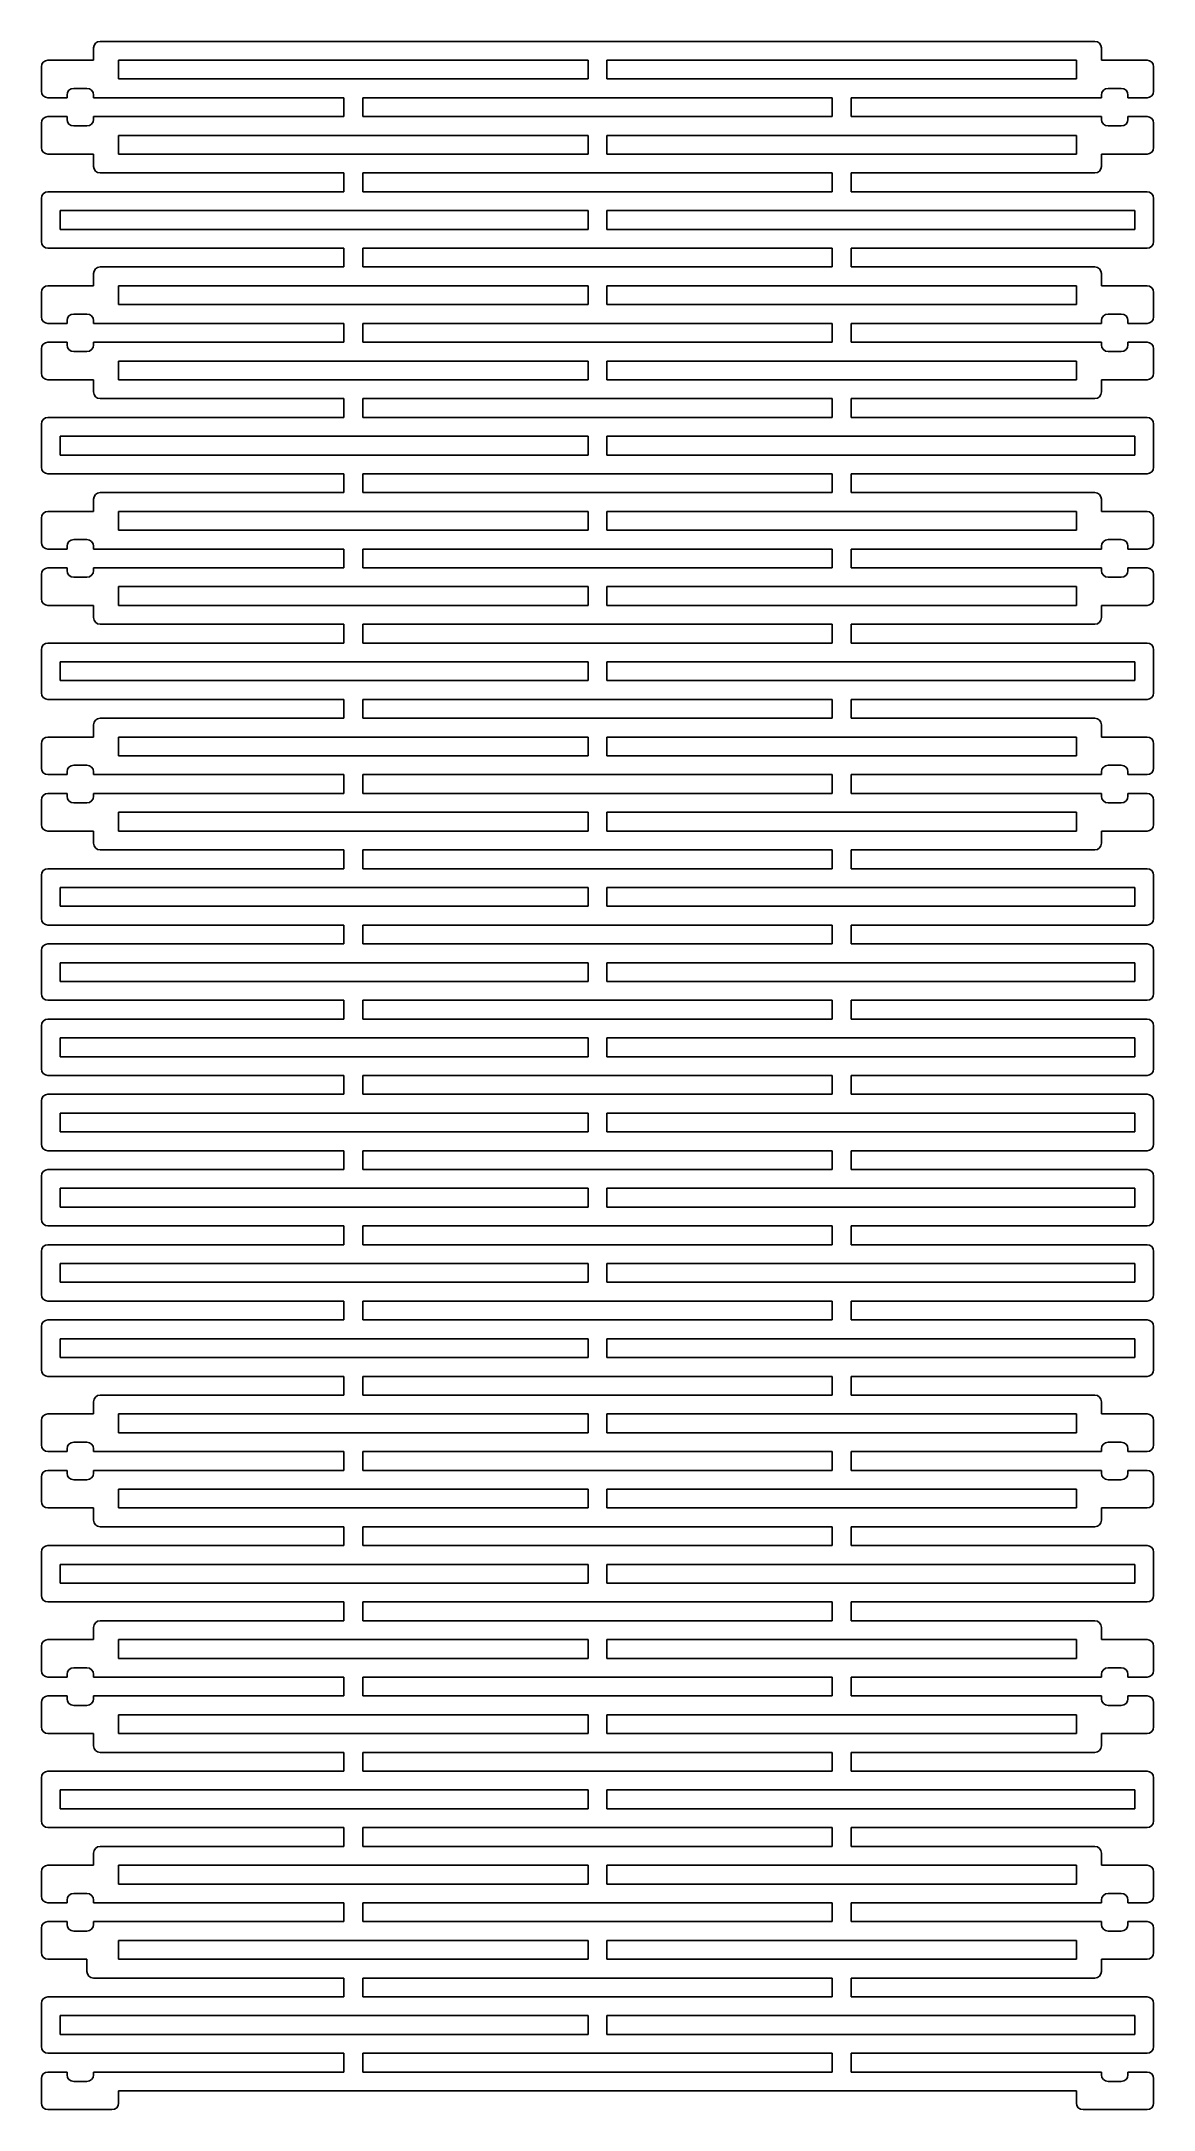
# Model space of a CAD drawing. Extents: x -10.5 to 10.5, y -18.4 to 20.6.
import ezdxf

# ---------------------------------------------------------------- set-up
doc = ezdxf.new("R2010")
doc.units = 0
doc.header["$MEASUREMENT"] = 0

msp = doc.modelspace()

# ---------------------------------------------------------------- linework, layer by layer
for p, q in [((-9.500248, 20.426181), (-9.500248, 20.196851)), ((9.375248, 20.551181), (-9.375248, 20.551181)), ((9.500248, 20.196851), (9.500248, 20.426181)), ((-10.4845, 20.071851), (-10.4845, 19.613189)), ((-9.500248, 20.196851), (-10.3595, 20.196851)), ((-9.027807, 19.84252), (-9.027807, 20.196851)), ((-9.027807, 20.196851), (-0.177165, 20.196851)), ((-0.177165, 20.196851), (-0.177165, 19.84252)), ((0.177165, 19.84252), (0.177165, 20.196851)), ((0.177165, 20.196851), (9.027807, 20.196851)), ((9.027807, 20.196851), (9.027807, 19.84252)), ((10.3595, 20.196851), (9.500248, 20.196851)), ((10.4845, 19.613189), (10.4845, 20.071851)), ((-10.3595, 19.488189), (-10.000248, 19.488189)), ((-10.000248, 19.488189), (-10.000248, 19.540355)), ((-9.875248, 19.665355), (-9.625248, 19.665355)), ((-9.500248, 19.540355), (-9.500248, 19.488189)), ((-9.500248, 19.488189), (-4.779652, 19.488189)), ((-0.177165, 19.84252), (-9.027807, 19.84252)), ((-4.779652, 19.488189), (-4.779652, 19.133859)), ((-4.425321, 19.133859), (-4.425321, 19.488189)), ((-4.425321, 19.488189), (4.425321, 19.488189)), ((9.027807, 19.84252), (0.177165, 19.84252)), ((4.425321, 19.488189), (4.425321, 19.133859)), ((4.779652, 19.133859), (4.779652, 19.488189)), ((4.779652, 19.488189), (9.500248, 19.488189)), ((9.500248, 19.488189), (9.500248, 19.540355)), ((9.625248, 19.665355), (9.875248, 19.665355)), ((10.000248, 19.540355), (10.000248, 19.488189)), ((10.000248, 19.488189), (10.3595, 19.488189)), ((-10.000248, 19.133859), (-10.3595, 19.133859)), ((-10.000248, 19.081693), (-10.000248, 19.133859)), ((-4.779652, 19.133859), (-9.500248, 19.133859)), ((-9.500248, 19.133859), (-9.500248, 19.081693)), ((4.425321, 19.133859), (-4.425321, 19.133859)), ((9.500248, 19.133859), (4.779652, 19.133859)), ((9.500248, 19.081693), (9.500248, 19.133859)), ((10.3595, 19.133859), (10.000248, 19.133859)), ((10.000248, 19.133859), (10.000248, 19.081693)), ((-10.4845, 19.008859), (-10.4845, 18.550197)), ((-9.625248, 18.956693), (-9.875248, 18.956693)), ((-9.027807, 18.425197), (-9.027807, 18.779528)), ((-9.027807, 18.779528), (-0.177165, 18.779528)), ((-0.177165, 18.779528), (-0.177165, 18.425197)), ((0.177165, 18.425197), (0.177165, 18.779528)), ((0.177165, 18.779528), (9.027807, 18.779528)), ((9.027807, 18.779528), (9.027807, 18.425197)), ((9.875248, 18.956693), (9.625248, 18.956693)), ((10.4845, 18.550197), (10.4845, 19.008859)), ((-10.3595, 18.425197), (-9.500248, 18.425197)), ((-9.500248, 18.425197), (-9.500248, 18.195866)), ((-0.177165, 18.425197), (-9.027807, 18.425197)), ((9.027807, 18.425197), (0.177165, 18.425197)), ((9.500248, 18.195866), (9.500248, 18.425197)), ((9.500248, 18.425197), (10.3595, 18.425197)), ((-9.375248, 18.070866), (-4.779652, 18.070866)), ((-4.779652, 18.070866), (-4.779652, 17.716536)), ((-4.425321, 17.716536), (-4.425321, 18.070866)), ((-4.425321, 18.070866), (4.425321, 18.070866)), ((4.425321, 18.070866), (4.425321, 17.716536)), ((4.779652, 17.716536), (4.779652, 18.070866)), ((4.779652, 18.070866), (9.375248, 18.070866)), ((-10.4845, 17.591536), (-10.4845, 16.778544)), ((-4.779652, 17.716536), (-10.3595, 17.716536)), ((4.425321, 17.716536), (-4.425321, 17.716536)), ((10.3595, 17.716536), (4.779652, 17.716536)), ((10.4845, 16.778544), (10.4845, 17.591536)), ((-10.130169, 17.007874), (-10.130169, 17.362205)), ((-10.130169, 17.362205), (-0.177165, 17.362205)), ((-0.177165, 17.362205), (-0.177165, 17.007874)), ((0.177165, 17.007874), (0.177165, 17.362205)), ((0.177165, 17.362205), (10.130169, 17.362205)), ((10.130169, 17.362205), (10.130169, 17.007874)), ((-0.177165, 17.007874), (-10.130169, 17.007874)), ((10.130169, 17.007874), (0.177165, 17.007874)), ((-10.3595, 16.653544), (-4.779652, 16.653544)), ((-4.779652, 16.653544), (-4.779652, 16.299213)), ((-4.425321, 16.299213), (-4.425321, 16.653544)), ((-4.425321, 16.653544), (4.425321, 16.653544)), ((4.425321, 16.653544), (4.425321, 16.299213)), ((4.779652, 16.299213), (4.779652, 16.653544)), ((4.779652, 16.653544), (10.3595, 16.653544)), ((-9.500248, 16.174213), (-9.500248, 15.944882)), ((-4.779652, 16.299213), (-9.375248, 16.299213)), ((4.425321, 16.299213), (-4.425321, 16.299213)), ((9.375248, 16.299213), (4.779652, 16.299213)), ((9.500248, 15.944882), (9.500248, 16.174213)), ((-10.4845, 15.819882), (-10.4845, 15.361221)), ((-9.500248, 15.944882), (-10.3595, 15.944882)), ((-9.027807, 15.590551), (-9.027807, 15.944882)), ((-9.027807, 15.944882), (-0.177165, 15.944882)), ((-0.177165, 15.944882), (-0.177165, 15.590551)), ((0.177165, 15.590551), (0.177165, 15.944882)), ((0.177165, 15.944882), (9.027807, 15.944882)), ((9.027807, 15.944882), (9.027807, 15.590551)), ((10.3595, 15.944882), (9.500248, 15.944882)), ((10.4845, 15.361221), (10.4845, 15.819882)), ((-10.3595, 15.236221), (-10.000248, 15.236221)), ((-10.000248, 15.236221), (-10.000248, 15.288386)), ((-9.875248, 15.413386), (-9.625248, 15.413386)), ((-9.500248, 15.288386), (-9.500248, 15.236221)), ((-9.500248, 15.236221), (-4.779652, 15.236221)), ((-0.177165, 15.590551), (-9.027807, 15.590551)), ((-4.779652, 15.236221), (-4.779652, 14.88189)), ((-4.425321, 14.88189), (-4.425321, 15.236221)), ((-4.425321, 15.236221), (4.425321, 15.236221)), ((9.027807, 15.590551), (0.177165, 15.590551)), ((4.425321, 15.236221), (4.425321, 14.88189)), ((4.779652, 14.88189), (4.779652, 15.236221)), ((4.779652, 15.236221), (9.500248, 15.236221)), ((9.500248, 15.236221), (9.500248, 15.288386)), ((9.625248, 15.413386), (9.875248, 15.413386)), ((10.000248, 15.288386), (10.000248, 15.236221)), ((10.000248, 15.236221), (10.3595, 15.236221)), ((-10.000248, 14.88189), (-10.3595, 14.88189)), ((-10.000248, 14.829725), (-10.000248, 14.88189)), ((-4.779652, 14.88189), (-9.500248, 14.88189)), ((-9.500248, 14.88189), (-9.500248, 14.829725)), ((4.425321, 14.88189), (-4.425321, 14.88189)), ((9.500248, 14.88189), (4.779652, 14.88189)), ((9.500248, 14.829725), (9.500248, 14.88189)), ((10.3595, 14.88189), (10.000248, 14.88189)), ((10.000248, 14.88189), (10.000248, 14.829725)), ((-10.4845, 14.75689), (-10.4845, 14.298229)), ((-9.625248, 14.704725), (-9.875248, 14.704725)), ((-9.027807, 14.173229), (-9.027807, 14.527559)), ((-9.027807, 14.527559), (-0.177165, 14.527559)), ((-0.177165, 14.527559), (-0.177165, 14.173229)), ((0.177165, 14.173229), (0.177165, 14.527559)), ((0.177165, 14.527559), (9.027807, 14.527559)), ((9.027807, 14.527559), (9.027807, 14.173229)), ((9.875248, 14.704725), (9.625248, 14.704725)), ((10.4845, 14.298229), (10.4845, 14.75689)), ((-10.3595, 14.173229), (-9.500248, 14.173229)), ((-9.500248, 14.173229), (-9.500248, 13.943898)), ((-0.177165, 14.173229), (-9.027807, 14.173229)), ((9.027807, 14.173229), (0.177165, 14.173229)), ((9.500248, 13.943898), (9.500248, 14.173229)), ((9.500248, 14.173229), (10.3595, 14.173229)), ((-9.375248, 13.818898), (-4.779652, 13.818898)), ((-4.779652, 13.818898), (-4.779652, 13.464567)), ((-4.425321, 13.464567), (-4.425321, 13.818898)), ((-4.425321, 13.818898), (4.425321, 13.818898)), ((4.425321, 13.818898), (4.425321, 13.464567)), ((4.779652, 13.464567), (4.779652, 13.818898)), ((4.779652, 13.818898), (9.375248, 13.818898)), ((-10.4845, 13.339567), (-10.4845, 12.526575)), ((-4.779652, 13.464567), (-10.3595, 13.464567)), ((4.425321, 13.464567), (-4.425321, 13.464567)), ((10.3595, 13.464567), (4.779652, 13.464567)), ((10.4845, 12.526575), (10.4845, 13.339567)), ((-10.130169, 12.755906), (-10.130169, 13.110236)), ((-10.130169, 13.110236), (-0.177165, 13.110236)), ((-0.177165, 13.110236), (-0.177165, 12.755906)), ((0.177165, 12.755906), (0.177165, 13.110236)), ((0.177165, 13.110236), (10.130169, 13.110236)), ((10.130169, 13.110236), (10.130169, 12.755906)), ((-0.177165, 12.755906), (-10.130169, 12.755906)), ((10.130169, 12.755906), (0.177165, 12.755906)), ((-10.3595, 12.401575), (-4.779652, 12.401575)), ((-4.779652, 12.401575), (-4.779652, 12.047244)), ((-4.425321, 12.047244), (-4.425321, 12.401575)), ((-4.425321, 12.401575), (4.425321, 12.401575)), ((4.425321, 12.401575), (4.425321, 12.047244)), ((4.779652, 12.047244), (4.779652, 12.401575)), ((4.779652, 12.401575), (10.3595, 12.401575)), ((-9.500248, 11.692914), (-10.3595, 11.692914)), ((-9.500248, 11.922244), (-9.500248, 11.692914)), ((-4.779652, 12.047244), (-9.375248, 12.047244)), ((-9.027807, 11.338583), (-9.027807, 11.692914)), ((-9.027807, 11.692914), (-0.177165, 11.692914)), ((4.425321, 12.047244), (-4.425321, 12.047244)), ((-0.177165, 11.692914), (-0.177165, 11.338583)), ((0.177165, 11.338583), (0.177165, 11.692914)), ((0.177165, 11.692914), (9.027807, 11.692914)), ((9.375248, 12.047244), (4.779652, 12.047244)), ((9.027807, 11.692914), (9.027807, 11.338583)), ((9.500248, 11.692914), (9.500248, 11.922244)), ((10.3595, 11.692914), (9.500248, 11.692914)), ((-10.4845, 11.567914), (-10.4845, 11.109252)), ((-0.177165, 11.338583), (-9.027807, 11.338583)), ((9.027807, 11.338583), (0.177165, 11.338583)), ((10.4845, 11.109252), (10.4845, 11.567914)), ((-10.3595, 10.984252), (-10.000248, 10.984252)), ((-10.000248, 10.984252), (-10.000248, 11.036417)), ((-9.875248, 11.161417), (-9.625248, 11.161417)), ((-9.500248, 11.036417), (-9.500248, 10.984252)), ((-9.500248, 10.984252), (-4.779652, 10.984252)), ((-4.779652, 10.984252), (-4.779652, 10.629921)), ((-4.425321, 10.629921), (-4.425321, 10.984252)), ((-4.425321, 10.984252), (4.425321, 10.984252)), ((4.425321, 10.984252), (4.425321, 10.629921)), ((4.779652, 10.629921), (4.779652, 10.984252)), ((4.779652, 10.984252), (9.500248, 10.984252)), ((9.500248, 10.984252), (9.500248, 11.036417)), ((9.625248, 11.161417), (9.875248, 11.161417)), ((10.000248, 11.036417), (10.000248, 10.984252)), ((10.000248, 10.984252), (10.3595, 10.984252)), ((-10.000248, 10.629921), (-10.3595, 10.629921)), ((-10.000248, 10.577756), (-10.000248, 10.629921)), ((-4.779652, 10.629921), (-9.500248, 10.629921)), ((-9.500248, 10.629921), (-9.500248, 10.577756)), ((4.425321, 10.629921), (-4.425321, 10.629921)), ((9.500248, 10.629921), (4.779652, 10.629921)), ((9.500248, 10.577756), (9.500248, 10.629921)), ((10.3595, 10.629921), (10.000248, 10.629921)), ((10.000248, 10.629921), (10.000248, 10.577756)), ((-10.4845, 10.504921), (-10.4845, 10.04626)), ((-9.625248, 10.452756), (-9.875248, 10.452756)), ((-9.027807, 9.92126), (-9.027807, 10.275591)), ((-9.027807, 10.275591), (-0.177165, 10.275591)), ((-0.177165, 10.275591), (-0.177165, 9.92126)), ((0.177165, 9.92126), (0.177165, 10.275591)), ((0.177165, 10.275591), (9.027807, 10.275591)), ((9.027807, 10.275591), (9.027807, 9.92126)), ((9.875248, 10.452756), (9.625248, 10.452756)), ((10.4845, 10.04626), (10.4845, 10.504921)), ((-10.3595, 9.92126), (-9.500248, 9.92126)), ((-9.500248, 9.92126), (-9.500248, 9.691929)), ((-0.177165, 9.92126), (-9.027807, 9.92126)), ((9.027807, 9.92126), (0.177165, 9.92126)), ((9.500248, 9.691929), (9.500248, 9.92126)), ((9.500248, 9.92126), (10.3595, 9.92126)), ((-9.375248, 9.566929), (-4.779652, 9.566929)), ((-4.779652, 9.566929), (-4.779652, 9.212599)), ((-4.425321, 9.212599), (-4.425321, 9.566929)), ((-4.425321, 9.566929), (4.425321, 9.566929)), ((4.425321, 9.566929), (4.425321, 9.212599)), ((4.779652, 9.212599), (4.779652, 9.566929)), ((4.779652, 9.566929), (9.375248, 9.566929)), ((-10.4845, 9.087599), (-10.4845, 8.274606)), ((-4.779652, 9.212599), (-10.3595, 9.212599)), ((4.425321, 9.212599), (-4.425321, 9.212599)), ((10.3595, 9.212599), (4.779652, 9.212599)), ((10.4845, 8.274606), (10.4845, 9.087599)), ((-10.130169, 8.503937), (-10.130169, 8.858268)), ((-10.130169, 8.858268), (-0.177165, 8.858268)), ((-0.177165, 8.858268), (-0.177165, 8.503937)), ((0.177165, 8.503937), (0.177165, 8.858268)), ((0.177165, 8.858268), (10.130169, 8.858268)), ((10.130169, 8.858268), (10.130169, 8.503937)), ((-0.177165, 8.503937), (-10.130169, 8.503937)), ((10.130169, 8.503937), (0.177165, 8.503937)), ((-10.3595, 8.149606), (-4.779652, 8.149606)), ((-4.779652, 7.795276), (-9.375248, 7.795276)), ((-4.779652, 8.149606), (-4.779652, 7.795276)), ((-4.425321, 7.795276), (-4.425321, 8.149606)), ((-4.425321, 8.149606), (4.425321, 8.149606)), ((4.425321, 7.795276), (-4.425321, 7.795276)), ((4.425321, 8.149606), (4.425321, 7.795276)), ((4.779652, 7.795276), (4.779652, 8.149606)), ((4.779652, 8.149606), (10.3595, 8.149606)), ((9.375248, 7.795276), (4.779652, 7.795276)), ((-9.500248, 7.440945), (-10.3595, 7.440945)), ((-9.500248, 7.670276), (-9.500248, 7.440945)), ((-9.027807, 7.086614), (-9.027807, 7.440945)), ((-9.027807, 7.440945), (-0.177165, 7.440945)), ((-0.177165, 7.440945), (-0.177165, 7.086614)), ((0.177165, 7.086614), (0.177165, 7.440945)), ((0.177165, 7.440945), (9.027807, 7.440945)), ((9.027807, 7.440945), (9.027807, 7.086614)), ((9.500248, 7.440945), (9.500248, 7.670276)), ((10.3595, 7.440945), (9.500248, 7.440945)), ((-10.4845, 7.315945), (-10.4845, 6.857284)), ((-0.177165, 7.086614), (-9.027807, 7.086614)), ((9.027807, 7.086614), (0.177165, 7.086614)), ((10.4845, 6.857284), (10.4845, 7.315945)), ((-10.3595, 6.732284), (-10.000248, 6.732284)), ((-10.000248, 6.732284), (-10.000248, 6.784449)), ((-9.875248, 6.909449), (-9.625248, 6.909449)), ((-9.500248, 6.784449), (-9.500248, 6.732284)), ((-9.500248, 6.732284), (-4.779652, 6.732284)), ((-4.779652, 6.732284), (-4.779652, 6.377953)), ((-4.425321, 6.377953), (-4.425321, 6.732284)), ((-4.425321, 6.732284), (4.425321, 6.732284)), ((4.425321, 6.732284), (4.425321, 6.377953)), ((4.779652, 6.377953), (4.779652, 6.732284)), ((4.779652, 6.732284), (9.500248, 6.732284)), ((9.500248, 6.732284), (9.500248, 6.784449)), ((9.625248, 6.909449), (9.875248, 6.909449)), ((10.000248, 6.784449), (10.000248, 6.732284)), ((10.000248, 6.732284), (10.3595, 6.732284)), ((-10.4845, 6.252953), (-10.4845, 5.794291)), ((-10.000248, 6.377953), (-10.3595, 6.377953)), ((-10.000248, 6.325787), (-10.000248, 6.377953)), ((-4.779652, 6.377953), (-9.500248, 6.377953)), ((-9.500248, 6.377953), (-9.500248, 6.325787)), ((4.425321, 6.377953), (-4.425321, 6.377953)), ((9.500248, 6.377953), (4.779652, 6.377953)), ((9.500248, 6.325787), (9.500248, 6.377953)), ((10.3595, 6.377953), (10.000248, 6.377953)), ((10.000248, 6.377953), (10.000248, 6.325787)), ((10.4845, 5.794291), (10.4845, 6.252953)), ((-9.625248, 6.200787), (-9.875248, 6.200787)), ((-9.027807, 5.669291), (-9.027807, 6.023622)), ((-9.027807, 6.023622), (-0.177165, 6.023622)), ((-0.177165, 6.023622), (-0.177165, 5.669291)), ((0.177165, 5.669291), (0.177165, 6.023622)), ((0.177165, 6.023622), (9.027807, 6.023622)), ((9.027807, 6.023622), (9.027807, 5.669291)), ((9.875248, 6.200787), (9.625248, 6.200787)), ((-10.3595, 5.669291), (-9.500248, 5.669291)), ((-9.500248, 5.669291), (-9.500248, 5.439961)), ((-0.177165, 5.669291), (-9.027807, 5.669291)), ((9.027807, 5.669291), (0.177165, 5.669291)), ((9.500248, 5.439961), (9.500248, 5.669291)), ((9.500248, 5.669291), (10.3595, 5.669291)), ((-9.375248, 5.314961), (-4.779652, 5.314961)), ((-4.779652, 5.314961), (-4.779652, 4.96063)), ((-4.425321, 4.96063), (-4.425321, 5.314961)), ((-4.425321, 5.314961), (4.425321, 5.314961)), ((4.425321, 5.314961), (4.425321, 4.96063)), ((4.779652, 4.96063), (4.779652, 5.314961)), ((4.779652, 5.314961), (9.375248, 5.314961)), ((-10.4845, 4.83563), (-10.4845, 4.022638)), ((-4.779652, 4.96063), (-10.3595, 4.96063)), ((4.425321, 4.96063), (-4.425321, 4.96063)), ((10.3595, 4.96063), (4.779652, 4.96063)), ((10.4845, 4.022638), (10.4845, 4.83563)), ((-10.130169, 4.251969), (-10.130169, 4.606299)), ((-10.130169, 4.606299), (-0.177165, 4.606299)), ((-0.177165, 4.606299), (-0.177165, 4.251969)), ((0.177165, 4.251969), (0.177165, 4.606299)), ((0.177165, 4.606299), (10.130169, 4.606299)), ((10.130169, 4.606299), (10.130169, 4.251969)), ((-10.3595, 3.897638), (-4.779652, 3.897638)), ((-0.177165, 4.251969), (-10.130169, 4.251969)), ((-4.779652, 3.897638), (-4.779652, 3.543307)), ((-4.425321, 3.543307), (-4.425321, 3.897638)), ((-4.425321, 3.897638), (4.425321, 3.897638)), ((10.130169, 4.251969), (0.177165, 4.251969)), ((4.425321, 3.897638), (4.425321, 3.543307)), ((4.779652, 3.543307), (4.779652, 3.897638)), ((4.779652, 3.897638), (10.3595, 3.897638)), ((-4.779652, 3.543307), (-10.3595, 3.543307)), ((4.425321, 3.543307), (-4.425321, 3.543307)), ((10.3595, 3.543307), (4.779652, 3.543307)), ((-10.4845, 3.418307), (-10.4845, 2.605315)), ((-10.130169, 2.834646), (-10.130169, 3.188976)), ((-10.130169, 3.188976), (-0.177165, 3.188976)), ((-0.177165, 3.188976), (-0.177165, 2.834646)), ((0.177165, 2.834646), (0.177165, 3.188976)), ((0.177165, 3.188976), (10.130169, 3.188976)), ((10.130169, 3.188976), (10.130169, 2.834646)), ((10.4845, 2.605315), (10.4845, 3.418307)), ((-0.177165, 2.834646), (-10.130169, 2.834646)), ((10.130169, 2.834646), (0.177165, 2.834646)), ((-10.3595, 2.480315), (-10.000248, 2.480315)), ((-10.000248, 2.480315), (-4.779652, 2.480315)), ((-4.779652, 2.480315), (-4.779652, 2.125984)), ((-4.425321, 2.125984), (-4.425321, 2.480315)), ((-4.425321, 2.480315), (4.425321, 2.480315)), ((4.425321, 2.480315), (4.425321, 2.125984)), ((4.779652, 2.125984), (4.779652, 2.480315)), ((4.779652, 2.480315), (10.000248, 2.480315)), ((10.000248, 2.480315), (10.3595, 2.480315)), ((-10.4845, 2.000984), (-10.4845, 1.187992)), ((-10.000248, 2.125984), (-10.3595, 2.125984)), ((-4.779652, 2.125984), (-10.000248, 2.125984)), ((4.425321, 2.125984), (-4.425321, 2.125984)), ((10.000248, 2.125984), (4.779652, 2.125984)), ((10.3595, 2.125984), (10.000248, 2.125984)), ((10.4845, 1.187992), (10.4845, 2.000984)), ((-10.130169, 1.417323), (-10.130169, 1.771654)), ((-10.130169, 1.771654), (-0.177165, 1.771654)), ((-0.177165, 1.771654), (-0.177165, 1.417323)), ((0.177165, 1.417323), (0.177165, 1.771654)), ((0.177165, 1.771654), (10.130169, 1.771654)), ((10.130169, 1.771654), (10.130169, 1.417323)), ((-0.177165, 1.417323), (-10.130169, 1.417323)), ((10.130169, 1.417323), (0.177165, 1.417323)), ((-10.3595, 1.062992), (-4.779652, 1.062992)), ((-4.779652, 1.062992), (-4.779652, 0.708661)), ((-4.425321, 0.708661), (-4.425321, 1.062992)), ((-4.425321, 1.062992), (4.425321, 1.062992)), ((4.425321, 1.062992), (4.425321, 0.708661)), ((4.779652, 0.708661), (4.779652, 1.062992)), ((4.779652, 1.062992), (10.3595, 1.062992)), ((-10.4845, 0.583661), (-10.4845, -0.229331)), ((-4.779652, 0.708661), (-10.3595, 0.708661)), ((4.425321, 0.708661), (-4.425321, 0.708661)), ((10.3595, 0.708661), (4.779652, 0.708661)), ((10.4845, -0.229331), (10.4845, 0.583661)), ((-10.130169, 0), (-10.130169, 0.354331)), ((-10.130169, 0.354331), (-0.177165, 0.354331)), ((-0.177165, 0), (-10.130169, 0)), ((-0.177165, 0.354331), (-0.177165, 0)), ((0.177165, 0), (0.177165, 0.354331)), ((0.177165, 0.354331), (10.130169, 0.354331)), ((10.130169, 0), (0.177165, 0)), ((10.130169, 0.354331), (10.130169, 0)), ((-10.3595, -0.354331), (-4.779652, -0.354331)), ((-4.779652, -0.354331), (-4.779652, -0.708661)), ((-4.425321, -0.708661), (-4.425321, -0.354331)), ((-4.425321, -0.354331), (4.425321, -0.354331)), ((4.425321, -0.354331), (4.425321, -0.708661)), ((4.779652, -0.708661), (4.779652, -0.354331)), ((4.779652, -0.354331), (10.3595, -0.354331)), ((-4.779652, -0.708661), (-10.3595, -0.708661)), ((4.425321, -0.708661), (-4.425321, -0.708661)), ((10.3595, -0.708661), (4.779652, -0.708661)), ((-10.4845, -0.833661), (-10.4845, -1.646654)), ((-10.130169, -1.417323), (-10.130169, -1.062992)), ((-10.130169, -1.062992), (-0.177165, -1.062992)), ((-0.177165, -1.062992), (-0.177165, -1.417323)), ((0.177165, -1.417323), (0.177165, -1.062992)), ((0.177165, -1.062992), (10.130169, -1.062992)), ((10.130169, -1.062992), (10.130169, -1.417323)), ((10.4845, -1.646654), (10.4845, -0.833661)), ((-0.177165, -1.417323), (-10.130169, -1.417323)), ((10.130169, -1.417323), (0.177165, -1.417323)), ((-10.3595, -1.771654), (-10.000248, -1.771654)), ((-10.000248, -1.771654), (-4.779652, -1.771654)), ((-4.779652, -1.771654), (-4.779652, -2.125984)), ((-4.425321, -2.125984), (-4.425321, -1.771654)), ((-4.425321, -1.771654), (4.425321, -1.771654)), ((4.425321, -1.771654), (4.425321, -2.125984)), ((4.779652, -2.125984), (4.779652, -1.771654)), ((4.779652, -1.771654), (10.000248, -1.771654)), ((10.000248, -1.771654), (10.3595, -1.771654)), ((-10.4845, -2.250984), (-10.4845, -3.063976)), ((-10.000248, -2.125984), (-10.3595, -2.125984)), ((-4.779652, -2.125984), (-10.000248, -2.125984)), ((4.425321, -2.125984), (-4.425321, -2.125984)), ((10.000248, -2.125984), (4.779652, -2.125984)), ((10.3595, -2.125984), (10.000248, -2.125984)), ((10.4845, -3.063976), (10.4845, -2.250984)), ((-10.130169, -2.834646), (-10.130169, -2.480315)), ((-10.130169, -2.480315), (-0.177165, -2.480315)), ((-0.177165, -2.480315), (-0.177165, -2.834646)), ((0.177165, -2.834646), (0.177165, -2.480315)), ((0.177165, -2.480315), (10.130169, -2.480315)), ((10.130169, -2.480315), (10.130169, -2.834646)), ((-0.177165, -2.834646), (-10.130169, -2.834646)), ((10.130169, -2.834646), (0.177165, -2.834646)), ((-10.3595, -3.188976), (-4.779652, -3.188976)), ((-4.779652, -3.188976), (-4.779652, -3.543307)), ((-4.425321, -3.543307), (-4.425321, -3.188976)), ((-4.425321, -3.188976), (4.425321, -3.188976)), ((4.425321, -3.188976), (4.425321, -3.543307)), ((4.779652, -3.543307), (4.779652, -3.188976)), ((4.779652, -3.188976), (10.3595, -3.188976)), ((-10.4845, -3.668307), (-10.4845, -4.481299)), ((-4.779652, -3.543307), (-10.3595, -3.543307)), ((4.425321, -3.543307), (-4.425321, -3.543307)), ((10.3595, -3.543307), (4.779652, -3.543307)), ((10.4845, -4.481299), (10.4845, -3.668307)), ((-10.130169, -4.251969), (-10.130169, -3.897638)), ((-10.130169, -3.897638), (-0.177165, -3.897638)), ((-0.177165, -4.251969), (-10.130169, -4.251969)), ((-0.177165, -3.897638), (-0.177165, -4.251969)), ((0.177165, -4.251969), (0.177165, -3.897638)), ((0.177165, -3.897638), (10.130169, -3.897638)), ((10.130169, -4.251969), (0.177165, -4.251969)), ((10.130169, -3.897638), (10.130169, -4.251969)), ((-10.3595, -4.606299), (-4.779652, -4.606299)), ((-4.779652, -4.606299), (-4.779652, -4.96063)), ((-4.425321, -4.96063), (-4.425321, -4.606299)), ((-4.425321, -4.606299), (4.425321, -4.606299)), ((4.425321, -4.606299), (4.425321, -4.96063)), ((4.779652, -4.96063), (4.779652, -4.606299)), ((4.779652, -4.606299), (10.3595, -4.606299)), ((-4.779652, -4.96063), (-9.375248, -4.96063)), ((4.425321, -4.96063), (-4.425321, -4.96063)), ((9.375248, -4.96063), (4.779652, -4.96063)), ((-10.4845, -5.439961), (-10.4845, -5.898622)), ((-9.500248, -5.314961), (-10.3595, -5.314961)), ((-9.500248, -5.08563), (-9.500248, -5.314961)), ((-9.027807, -5.669291), (-9.027807, -5.314961)), ((-9.027807, -5.314961), (-0.177165, -5.314961)), ((-0.177165, -5.314961), (-0.177165, -5.669291)), ((0.177165, -5.669291), (0.177165, -5.314961)), ((0.177165, -5.314961), (9.027807, -5.314961)), ((9.027807, -5.314961), (9.027807, -5.669291)), ((9.500248, -5.314961), (9.500248, -5.08563)), ((10.3595, -5.314961), (9.500248, -5.314961)), ((10.4845, -5.898622), (10.4845, -5.439961)), ((-0.177165, -5.669291), (-9.027807, -5.669291)), ((9.027807, -5.669291), (0.177165, -5.669291)), ((-10.3595, -6.023622), (-10.000248, -6.023622)), ((-10.000248, -6.023622), (-10.000248, -5.971457)), ((-9.875248, -5.846457), (-9.625248, -5.846457)), ((-9.500248, -5.971457), (-9.500248, -6.023622)), ((-9.500248, -6.023622), (-4.779652, -6.023622)), ((-4.779652, -6.023622), (-4.779652, -6.377953)), ((-4.425321, -6.377953), (-4.425321, -6.023622)), ((-4.425321, -6.023622), (4.425321, -6.023622)), ((4.425321, -6.023622), (4.425321, -6.377953)), ((4.779652, -6.377953), (4.779652, -6.023622)), ((4.779652, -6.023622), (9.500248, -6.023622)), ((9.500248, -6.023622), (9.500248, -5.971457)), ((9.625248, -5.846457), (9.875248, -5.846457)), ((10.000248, -5.971457), (10.000248, -6.023622)), ((10.000248, -6.023622), (10.3595, -6.023622)), ((-10.4845, -6.502953), (-10.4845, -6.961614)), ((-10.000248, -6.377953), (-10.3595, -6.377953)), ((-10.000248, -6.430118), (-10.000248, -6.377953)), ((-9.625248, -6.555118), (-9.875248, -6.555118)), ((-4.779652, -6.377953), (-9.500248, -6.377953)), ((-9.500248, -6.377953), (-9.500248, -6.430118)), ((4.425321, -6.377953), (-4.425321, -6.377953)), ((9.500248, -6.377953), (4.779652, -6.377953)), ((9.500248, -6.430118), (9.500248, -6.377953)), ((9.875248, -6.555118), (9.625248, -6.555118)), ((10.3595, -6.377953), (10.000248, -6.377953)), ((10.000248, -6.377953), (10.000248, -6.430118)), ((10.4845, -6.961614), (10.4845, -6.502953)), ((-9.027807, -7.086614), (-9.027807, -6.732284)), ((-9.027807, -6.732284), (-0.177165, -6.732284)), ((-0.177165, -6.732284), (-0.177165, -7.086614)), ((0.177165, -7.086614), (0.177165, -6.732284)), ((0.177165, -6.732284), (9.027807, -6.732284)), ((9.027807, -6.732284), (9.027807, -7.086614)), ((-10.3595, -7.086614), (-9.500248, -7.086614)), ((-9.500248, -7.086614), (-9.500248, -7.315945)), ((-0.177165, -7.086614), (-9.027807, -7.086614)), ((9.027807, -7.086614), (0.177165, -7.086614)), ((9.500248, -7.315945), (9.500248, -7.086614)), ((9.500248, -7.086614), (10.3595, -7.086614)), ((-9.375248, -7.440945), (-4.779652, -7.440945)), ((-4.779652, -7.440945), (-4.779652, -7.795276)), ((-4.425321, -7.795276), (-4.425321, -7.440945)), ((-4.425321, -7.440945), (4.425321, -7.440945)), ((4.425321, -7.440945), (4.425321, -7.795276)), ((4.779652, -7.795276), (4.779652, -7.440945)), ((4.779652, -7.440945), (9.375248, -7.440945)), ((-10.4845, -7.920276), (-10.4845, -8.733268)), ((-4.779652, -7.795276), (-10.3595, -7.795276)), ((-10.130169, -8.503937), (-10.130169, -8.149606)), ((-10.130169, -8.149606), (-0.177165, -8.149606)), ((4.425321, -7.795276), (-4.425321, -7.795276)), ((-0.177165, -8.149606), (-0.177165, -8.503937)), ((0.177165, -8.503937), (0.177165, -8.149606)), ((0.177165, -8.149606), (10.130169, -8.149606)), ((10.3595, -7.795276), (4.779652, -7.795276)), ((10.130169, -8.149606), (10.130169, -8.503937)), ((10.4845, -8.733268), (10.4845, -7.920276)), ((-0.177165, -8.503937), (-10.130169, -8.503937)), ((10.130169, -8.503937), (0.177165, -8.503937)), ((-10.3595, -8.858268), (-4.779652, -8.858268)), ((-4.779652, -8.858268), (-4.779652, -9.212599)), ((-4.425321, -9.212599), (-4.425321, -8.858268)), ((-4.425321, -8.858268), (4.425321, -8.858268)), ((4.425321, -8.858268), (4.425321, -9.212599)), ((4.779652, -9.212599), (4.779652, -8.858268)), ((4.779652, -8.858268), (10.3595, -8.858268)), ((-9.500248, -9.337599), (-9.500248, -9.566929)), ((-4.779652, -9.212599), (-9.375248, -9.212599)), ((4.425321, -9.212599), (-4.425321, -9.212599)), ((9.375248, -9.212599), (4.779652, -9.212599)), ((9.500248, -9.566929), (9.500248, -9.337599)), ((-10.4845, -9.691929), (-10.4845, -10.150591)), ((-9.500248, -9.566929), (-10.3595, -9.566929)), ((-9.027807, -9.92126), (-9.027807, -9.566929)), ((-9.027807, -9.566929), (-0.177165, -9.566929)), ((-0.177165, -9.566929), (-0.177165, -9.92126)), ((0.177165, -9.92126), (0.177165, -9.566929)), ((0.177165, -9.566929), (9.027807, -9.566929)), ((9.027807, -9.566929), (9.027807, -9.92126)), ((10.3595, -9.566929), (9.500248, -9.566929)), ((10.4845, -10.150591), (10.4845, -9.691929)), ((-9.875248, -10.098425), (-9.625248, -10.098425)), ((-0.177165, -9.92126), (-9.027807, -9.92126)), ((9.027807, -9.92126), (0.177165, -9.92126)), ((9.625248, -10.098425), (9.875248, -10.098425)), ((-10.3595, -10.275591), (-10.000248, -10.275591)), ((-10.000248, -10.275591), (-10.000248, -10.223425)), ((-9.500248, -10.223425), (-9.500248, -10.275591)), ((-9.500248, -10.275591), (-4.779652, -10.275591)), ((-4.779652, -10.275591), (-4.779652, -10.629921)), ((-4.425321, -10.629921), (-4.425321, -10.275591)), ((-4.425321, -10.275591), (4.425321, -10.275591)), ((4.425321, -10.275591), (4.425321, -10.629921)), ((4.779652, -10.629921), (4.779652, -10.275591)), ((4.779652, -10.275591), (9.500248, -10.275591)), ((9.500248, -10.275591), (9.500248, -10.223425)), ((10.000248, -10.223425), (10.000248, -10.275591)), ((10.000248, -10.275591), (10.3595, -10.275591)), ((-10.4845, -10.754921), (-10.4845, -11.213583)), ((-10.000248, -10.629921), (-10.3595, -10.629921)), ((-10.000248, -10.682087), (-10.000248, -10.629921)), ((-9.625248, -10.807087), (-9.875248, -10.807087)), ((-4.779652, -10.629921), (-9.500248, -10.629921)), ((-9.500248, -10.629921), (-9.500248, -10.682087)), ((4.425321, -10.629921), (-4.425321, -10.629921)), ((9.500248, -10.629921), (4.779652, -10.629921)), ((9.500248, -10.682087), (9.500248, -10.629921)), ((9.875248, -10.807087), (9.625248, -10.807087)), ((10.3595, -10.629921), (10.000248, -10.629921)), ((10.000248, -10.629921), (10.000248, -10.682087)), ((10.4845, -11.213583), (10.4845, -10.754921)), ((-9.027807, -11.338583), (-9.027807, -10.984252)), ((-9.027807, -10.984252), (-0.177165, -10.984252)), ((-0.177165, -10.984252), (-0.177165, -11.338583)), ((0.177165, -11.338583), (0.177165, -10.984252)), ((0.177165, -10.984252), (9.027807, -10.984252)), ((9.027807, -10.984252), (9.027807, -11.338583)), ((-10.3595, -11.338583), (-9.500248, -11.338583)), ((-9.500248, -11.338583), (-9.500248, -11.567914)), ((-0.177165, -11.338583), (-9.027807, -11.338583)), ((9.027807, -11.338583), (0.177165, -11.338583)), ((9.500248, -11.567914), (9.500248, -11.338583)), ((9.500248, -11.338583), (10.3595, -11.338583)), ((-4.779652, -12.047244), (-10.3595, -12.047244)), ((-9.375248, -11.692914), (-4.779652, -11.692914)), ((-4.779652, -11.692914), (-4.779652, -12.047244)), ((-4.425321, -12.047244), (-4.425321, -11.692914)), ((-4.425321, -11.692914), (4.425321, -11.692914)), ((4.425321, -12.047244), (-4.425321, -12.047244)), ((4.425321, -11.692914), (4.425321, -12.047244)), ((4.779652, -12.047244), (4.779652, -11.692914)), ((4.779652, -11.692914), (9.375248, -11.692914)), ((10.3595, -12.047244), (4.779652, -12.047244)), ((-10.4845, -12.172244), (-10.4845, -12.985236)), ((-10.130169, -12.755906), (-10.130169, -12.401575)), ((-10.130169, -12.401575), (-0.177165, -12.401575)), ((-0.177165, -12.401575), (-0.177165, -12.755906)), ((0.177165, -12.755906), (0.177165, -12.401575)), ((0.177165, -12.401575), (10.130169, -12.401575)), ((10.130169, -12.401575), (10.130169, -12.755906)), ((10.4845, -12.985236), (10.4845, -12.172244)), ((-0.177165, -12.755906), (-10.130169, -12.755906)), ((10.130169, -12.755906), (0.177165, -12.755906)), ((-10.3595, -13.110236), (-4.779652, -13.110236)), ((-4.779652, -13.110236), (-4.779652, -13.464567)), ((-4.425321, -13.464567), (-4.425321, -13.110236)), ((-4.425321, -13.110236), (4.425321, -13.110236)), ((4.425321, -13.110236), (4.425321, -13.464567)), ((4.779652, -13.464567), (4.779652, -13.110236)), ((4.779652, -13.110236), (10.3595, -13.110236)), ((-9.500248, -13.589567), (-9.500248, -13.818898)), ((-4.779652, -13.464567), (-9.375248, -13.464567)), ((4.425321, -13.464567), (-4.425321, -13.464567)), ((9.375248, -13.464567), (4.779652, -13.464567)), ((9.500248, -13.818898), (9.500248, -13.589567)), ((-10.4845, -13.943898), (-10.4845, -14.402559)), ((-9.500248, -13.818898), (-10.3595, -13.818898)), ((-9.027807, -14.173229), (-9.027807, -13.818898)), ((-9.027807, -13.818898), (-0.177165, -13.818898)), ((-0.177165, -13.818898), (-0.177165, -14.173229)), ((0.177165, -14.173229), (0.177165, -13.818898)), ((0.177165, -13.818898), (9.027807, -13.818898)), ((9.027807, -13.818898), (9.027807, -14.173229)), ((10.3595, -13.818898), (9.500248, -13.818898)), ((10.4845, -14.402559), (10.4845, -13.943898)), ((-9.875248, -14.350394), (-9.625248, -14.350394)), ((-0.177165, -14.173229), (-9.027807, -14.173229)), ((9.027807, -14.173229), (0.177165, -14.173229)), ((9.625248, -14.350394), (9.875248, -14.350394)), ((-10.3595, -14.527559), (-10.000248, -14.527559)), ((-10.000248, -14.527559), (-10.000248, -14.475394)), ((-9.500248, -14.475394), (-9.500248, -14.527559)), ((-9.500248, -14.527559), (-4.779652, -14.527559)), ((-4.779652, -14.527559), (-4.779652, -14.88189)), ((-4.425321, -14.527559), (4.425321, -14.527559)), ((-4.425321, -14.88189), (-4.425321, -14.527559)), ((4.425321, -14.527559), (4.425321, -14.88189)), ((4.779652, -14.88189), (4.779652, -14.527559)), ((4.779652, -14.527559), (9.500248, -14.527559)), ((9.500248, -14.527559), (9.500248, -14.475394)), ((10.000248, -14.475394), (10.000248, -14.527559)), ((10.000248, -14.527559), (10.3595, -14.527559)), ((-10.4845, -15.00689), (-10.4845, -15.465551)), ((-10.000248, -14.88189), (-10.3595, -14.88189)), ((-10.000248, -14.934055), (-10.000248, -14.88189)), ((-9.625248, -15.059055), (-9.875248, -15.059055)), ((-4.779652, -14.88189), (-9.500248, -14.88189)), ((-9.500248, -14.88189), (-9.500248, -14.934055)), ((4.425321, -14.88189), (-4.425321, -14.88189)), ((9.500248, -14.88189), (4.779652, -14.88189)), ((9.500248, -14.934055), (9.500248, -14.88189)), ((9.875248, -15.059055), (9.625248, -15.059055)), ((10.3595, -14.88189), (10.000248, -14.88189)), ((10.000248, -14.88189), (10.000248, -14.934055)), ((10.4845, -15.465551), (10.4845, -15.00689)), ((-10.3595, -15.590551), (-9.625248, -15.590551)), ((-9.625248, -15.590551), (-9.625248, -15.819882)), ((-9.027807, -15.590551), (-9.027807, -15.236221)), ((-9.027807, -15.236221), (-0.177165, -15.236221)), ((-0.177165, -15.590551), (-9.027807, -15.590551)), ((-0.177165, -15.236221), (-0.177165, -15.590551)), ((0.177165, -15.590551), (0.177165, -15.236221)), ((0.177165, -15.236221), (9.027807, -15.236221)), ((9.027807, -15.590551), (0.177165, -15.590551)), ((9.027807, -15.236221), (9.027807, -15.590551)), ((9.500248, -15.819882), (9.500248, -15.590551)), ((9.500248, -15.590551), (10.3595, -15.590551)), ((-9.500248, -15.944882), (-4.779652, -15.944882)), ((-4.779652, -15.944882), (-4.779652, -16.299213)), ((-4.425321, -16.299213), (-4.425321, -15.944882)), ((-4.425321, -15.944882), (4.425321, -15.944882)), ((4.425321, -15.944882), (4.425321, -16.299213)), ((4.779652, -16.299213), (4.779652, -15.944882)), ((4.779652, -15.944882), (9.375248, -15.944882)), ((-4.779652, -16.299213), (-10.3595, -16.299213)), ((4.425321, -16.299213), (-4.425321, -16.299213)), ((10.3595, -16.299213), (4.779652, -16.299213)), ((-10.4845, -16.424213), (-10.4845, -17.237205)), ((-10.130169, -17.007874), (-10.130169, -16.653544)), ((-10.130169, -16.653544), (-0.177165, -16.653544)), ((-0.177165, -16.653544), (-0.177165, -17.007874)), ((0.177165, -17.007874), (0.177165, -16.653544)), ((0.177165, -16.653544), (10.130169, -16.653544)), ((10.130169, -16.653544), (10.130169, -17.007874)), ((10.4845, -17.237205), (10.4845, -16.424213)), ((-0.177165, -17.007874), (-10.130169, -17.007874)), ((10.130169, -17.007874), (0.177165, -17.007874)), ((-10.3595, -17.362205), (-4.779652, -17.362205)), ((-4.779652, -17.362205), (-4.779652, -17.716536)), ((-4.425321, -17.716536), (-4.425321, -17.362205)), ((-4.425321, -17.362205), (4.425321, -17.362205)), ((4.425321, -17.362205), (4.425321, -17.716536)), ((4.779652, -17.716536), (4.779652, -17.362205)), ((4.779652, -17.362205), (10.3595, -17.362205)), ((-10.4845, -17.841536), (-10.4845, -18.300197)), ((-10.000248, -17.716536), (-10.3595, -17.716536)), ((-10.000248, -17.768701), (-10.000248, -17.716536)), ((-9.625248, -17.893701), (-9.875248, -17.893701)), ((-9.027807, -17.716536), (-9.500248, -17.716536)), ((-9.500248, -17.716536), (-9.500248, -17.768701)), ((-4.779652, -17.716536), (-9.027807, -17.716536)), ((4.425321, -17.716536), (-4.425321, -17.716536)), ((9.500248, -17.716536), (4.779652, -17.716536)), ((9.500248, -17.768701), (9.500248, -17.716536)), ((9.875248, -17.893701), (9.625248, -17.893701)), ((10.3595, -17.716536), (10.000248, -17.716536)), ((10.000248, -17.716536), (10.000248, -17.768701)), ((10.4845, -18.300197), (10.4845, -17.841536)), ((-9.027807, -18.300197), (-9.027807, -18.070866)), ((-9.027807, -18.070866), (9.027807, -18.070866)), ((9.027807, -18.070866), (9.027807, -18.300197)), ((-10.3595, -18.425197), (-9.152807, -18.425197)), ((9.152807, -18.425197), (10.3595, -18.425197))]:
    msp.add_line(p, q)
for centre, start, end in [((-9.375248, 20.426181), 90, 180), ((9.375248, 20.426181), 0, 90), ((-10.3595, 20.071851), 90, 180), ((10.3595, 20.071851), 0, 90), ((-10.3595, 19.613189), 180, 270), ((-9.875248, 19.540355), 90, 180), ((-9.625248, 19.540355), 0, 90), ((9.625248, 19.540355), 90, 180), ((9.875248, 19.540355), 0, 90), ((10.3595, 19.613189), 270, 0), ((-10.3595, 19.008859), 90, 180), ((10.3595, 19.008859), 0, 90), ((-9.875248, 19.081693), 180, 270), ((-9.625248, 19.081693), 270, 0), ((9.625248, 19.081693), 180, 270), ((9.875248, 19.081693), 270, 0), ((-10.3595, 18.550197), 180, 270), ((10.3595, 18.550197), 270, 0), ((-9.375248, 18.195866), 180, 270), ((9.375248, 18.195866), 270, 0), ((-10.3595, 17.591536), 90, 180), ((10.3595, 17.591536), 0, 90), ((-10.3595, 16.778544), 180, 270), ((10.3595, 16.778544), 270, 0), ((-9.375248, 16.174213), 90, 180), ((9.375248, 16.174213), 0, 90), ((-10.3595, 15.819882), 90, 180), ((10.3595, 15.819882), 0, 90), ((-10.3595, 15.361221), 180, 270), ((-9.875248, 15.288386), 90, 180), ((-9.625248, 15.288386), 0, 90), ((9.625248, 15.288386), 90, 180), ((9.875248, 15.288386), 0, 90), ((10.3595, 15.361221), 270, 0), ((-10.3595, 14.75689), 90, 180), ((-9.875248, 14.829725), 180, 270), ((-9.625248, 14.829725), 270, 0), ((9.625248, 14.829725), 180, 270), ((9.875248, 14.829725), 270, 0), ((10.3595, 14.75689), 0, 90), ((-10.3595, 14.298229), 180, 270), ((10.3595, 14.298229), 270, 0), ((-9.375248, 13.943898), 180, 270), ((9.375248, 13.943898), 270, 0), ((-10.3595, 13.339567), 90, 180), ((10.3595, 13.339567), 0, 90), ((-10.3595, 12.526575), 180, 270), ((10.3595, 12.526575), 270, 0), ((-10.3595, 11.567914), 90, 180), ((-9.375248, 11.922244), 90, 180), ((9.375248, 11.922244), 0, 90), ((10.3595, 11.567914), 0, 90), ((-10.3595, 11.109252), 180, 270), ((-9.875248, 11.036417), 90, 180), ((-9.625248, 11.036417), 0, 90), ((9.625248, 11.036417), 90, 180), ((9.875248, 11.036417), 0, 90), ((10.3595, 11.109252), 270, 0), ((-10.3595, 10.504921), 90, 180), ((-9.875248, 10.577756), 180, 270), ((-9.625248, 10.577756), 270, 0), ((9.625248, 10.577756), 180, 270), ((9.875248, 10.577756), 270, 0), ((10.3595, 10.504921), 0, 90), ((-10.3595, 10.04626), 180, 270), ((10.3595, 10.04626), 270, 0), ((-9.375248, 9.691929), 180, 270), ((9.375248, 9.691929), 270, 0), ((-10.3595, 9.087599), 90, 180), ((10.3595, 9.087599), 0, 90), ((-10.3595, 8.274606), 180, 270), ((10.3595, 8.274606), 270, 0), ((-9.375248, 7.670276), 90, 180), ((9.375248, 7.670276), 0, 90), ((-10.3595, 7.315945), 90, 180), ((10.3595, 7.315945), 0, 90), ((-10.3595, 6.857284), 180, 270), ((-9.875248, 6.784449), 90, 180), ((-9.625248, 6.784449), 0, 90), ((9.625248, 6.784449), 90, 180), ((9.875248, 6.784449), 0, 90), ((10.3595, 6.857284), 270, 0), ((-10.3595, 6.252953), 90, 180), ((-9.875248, 6.325787), 180, 270), ((-9.625248, 6.325787), 270, 0), ((9.625248, 6.325787), 180, 270), ((9.875248, 6.325787), 270, 0), ((10.3595, 6.252953), 0, 90), ((-10.3595, 5.794291), 180, 270), ((10.3595, 5.794291), 270, 0), ((-9.375248, 5.439961), 180, 270), ((9.375248, 5.439961), 270, 0), ((-10.3595, 4.83563), 90, 180), ((10.3595, 4.83563), 0, 90), ((-10.3595, 4.022638), 180, 270), ((10.3595, 4.022638), 270, 0), ((-10.3595, 3.418307), 90, 180), ((10.3595, 3.418307), 360, 90), ((-10.3595, 2.605315), 180, 270), ((10.3595, 2.605315), 270, 0), ((-10.3595, 2.000984), 90, 180), ((10.3595, 2.000984), 0, 90), ((-10.3595, 1.187992), 180, 270), ((10.3595, 1.187992), 270, 0), ((-10.3595, 0.583661), 90, 180), ((10.3595, 0.583661), 0, 90), ((-10.3595, -0.229331), 180, 270), ((10.3595, -0.229331), 270, 0), ((-10.3595, -0.833661), 90, 180), ((10.3595, -0.833661), 360, 90), ((-10.3595, -1.646654), 180, 270), ((10.3595, -1.646654), 270, 0), ((-10.3595, -2.250984), 90, 180), ((10.3595, -2.250984), 0, 90), ((-10.3595, -3.063976), 180, 270), ((10.3595, -3.063976), 270, 0), ((-10.3595, -3.668307), 90, 180), ((10.3595, -3.668307), 0, 90), ((-10.3595, -4.481299), 180, 270), ((10.3595, -4.481299), 270, 0), ((-9.375248, -5.08563), 90, 180), ((9.375248, -5.08563), 0, 90), ((-10.3595, -5.439961), 90, 180), ((10.3595, -5.439961), 0, 90), ((-10.3595, -5.898622), 180, 270), ((-9.875248, -5.971457), 90, 180), ((-9.625248, -5.971457), 0, 90), ((9.625248, -5.971457), 90, 180), ((9.875248, -5.971457), 0, 90), ((10.3595, -5.898622), 270, 0), ((-10.3595, -6.502953), 90, 180), ((-9.875248, -6.430118), 180, 270), ((-9.625248, -6.430118), 270, 0), ((9.625248, -6.430118), 180, 270), ((9.875248, -6.430118), 270, 0), ((10.3595, -6.502953), 0, 90), ((-10.3595, -6.961614), 180, 270), ((10.3595, -6.961614), 270, 0), ((-9.375248, -7.315945), 180, 270), ((9.375248, -7.315945), 270, 0), ((-10.3595, -7.920276), 90, 180), ((10.3595, -7.920276), 0, 90), ((-10.3595, -8.733268), 180, 270), ((10.3595, -8.733268), 270, 0), ((-9.375248, -9.337599), 90, 180), ((9.375248, -9.337599), 0, 90), ((-10.3595, -9.691929), 90, 180), ((10.3595, -9.691929), 0, 90), ((-9.875248, -10.223425), 90, 180), ((-9.625248, -10.223425), 0, 90), ((9.625248, -10.223425), 90, 180), ((9.875248, -10.223425), 0, 90), ((-10.3595, -10.150591), 180, 270), ((10.3595, -10.150591), 270, 0), ((-10.3595, -10.754921), 90, 180), ((-9.875248, -10.682087), 180, 270), ((-9.625248, -10.682087), 270, 0), ((9.625248, -10.682087), 180, 270), ((9.875248, -10.682087), 270, 0), ((10.3595, -10.754921), 0, 90), ((-10.3595, -11.213583), 180, 270), ((10.3595, -11.213583), 270, 0), ((-9.375248, -11.567914), 180, 270), ((9.375248, -11.567914), 270, 0), ((-10.3595, -12.172244), 90, 180), ((10.3595, -12.172244), 0, 90), ((-10.3595, -12.985236), 180, 270), ((10.3595, -12.985236), 270, 0), ((-9.375248, -13.589567), 90, 180), ((9.375248, -13.589567), 0, 90), ((-10.3595, -13.943898), 90, 180), ((10.3595, -13.943898), 0, 90), ((-10.3595, -14.402559), 180, 270), ((-9.875248, -14.475394), 90, 180), ((-9.625248, -14.475394), 0, 90), ((9.625248, -14.475394), 90, 180), ((9.875248, -14.475394), 0, 90), ((10.3595, -14.402559), 270, 0), ((-10.3595, -15.00689), 90, 180), ((-9.875248, -14.934055), 180, 270), ((-9.625248, -14.934055), 270, 0), ((9.625248, -14.934055), 180, 270), ((9.875248, -14.934055), 270, 0), ((10.3595, -15.00689), 0, 90), ((-10.3595, -15.465551), 180, 270), ((10.3595, -15.465551), 270, 0), ((-9.500248, -15.819882), 180, 270), ((9.375248, -15.819882), 270, 0), ((-10.3595, -16.424213), 90, 180), ((10.3595, -16.424213), 0, 90), ((-10.3595, -17.237205), 180, 270), ((10.3595, -17.237205), 270, 0), ((-10.3595, -17.841536), 90, 180), ((-9.875248, -17.768701), 180, 270), ((-9.625248, -17.768701), 270, 0), ((9.625248, -17.768701), 180, 270), ((9.875248, -17.768701), 270, 0), ((10.3595, -17.841536), 0, 90), ((-10.3595, -18.300197), 180, 270), ((-9.152807, -18.300197), 270, 0), ((9.152807, -18.300197), 180, 270), ((10.3595, -18.300197), 270, 0)]:
    msp.add_arc(centre, 0.125, start, end)

doc.saveas('drawing.dxf')
